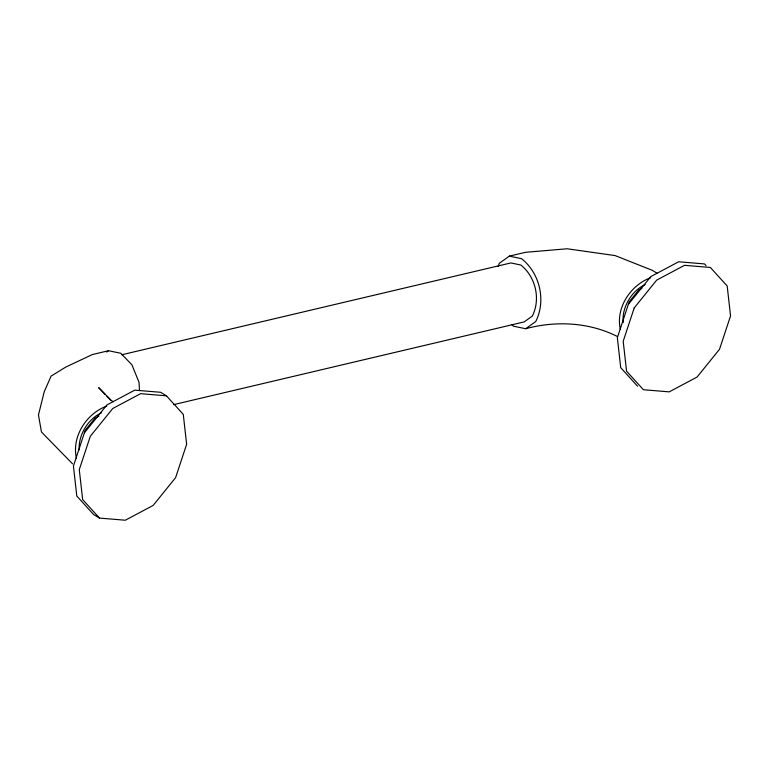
<?xml version="1.0" encoding="UTF-8"?>
<svg xmlns="http://www.w3.org/2000/svg" width="769" height="769" viewBox="0 0 769 769"><rect width="100%" height="100%" fill="white"/><g stroke="black" fill="none" stroke-linecap="round" stroke-linejoin="round"><path stroke-width="1.15" d="M498.149 266.516L499.264 263.315L509.328 256.135L525.525 252.309L567.157 248.772L615.123 255.587L652.208 270.294L657.303 273.38M84.455 432.745L106.901 404.955L134.767 390.143L160.577 392.286L166.431 395.824L183.272 414.347L186.636 444.28L175.62 477.616L153.166 505.416L125.309 520.229L99.489 518.085L93.635 514.548L76.794 496.024L73.43 466.081L85.205 430.313L94.933 418.269L98.961 416.135M628.36 304.38L650.814 276.59L678.681 261.777L704.491 263.921L706.096 265.68M106.718 352.029L108.544 350.722L120.8 353.269L131.96 364.871L139.035 382.395L139.516 390.604M511.818 324.518L513.413 326.181L525.669 328.728L535.733 321.557C546.317 300.621 539.857 273.206 521.584 258.692L509.328 256.135M106.785 406.051C86.272 413.578 71.421 436.792 76.477 458.574M101.258 412.934C87.762 419.153 78.342 435.139 79.169 449.836M650.699 277.686C630.628 285.078 615.671 307.638 620.256 329.065M645.172 284.568C631.416 290.98 621.64 307.523 623.207 322.634M641.865 288.298L638.847 289.903L629.119 301.948L617.344 337.716L620.708 367.659L637.549 386.182M108.544 350.722L92.347 354.547L65.682 367.13L51.081 376.118L44.237 391.757L38.45 414.981L41.468 432.024L72.594 463.87M121.762 354.769L510.856 262.94L520.815 265.017C535.666 276.811 540.915 299.083 532.311 316.097L524.131 321.923L173.602 404.648M525.669 328.728C555.977 320.548 589.15 322.23 617.401 336.505M166.431 395.824L140.621 393.68L112.755 408.493L90.309 436.283L79.284 469.619L82.648 499.562L99.489 518.085M113.408 401.754L111.37 400.524L98.672 387.653L105.247 394.487M106.891 396.198L111.005 400.466M634.214 307.917L623.198 341.253L626.562 371.196L643.403 389.72L669.213 391.863L697.079 377.05L719.534 349.251L730.55 315.915L727.186 285.981L710.345 267.458L684.535 265.315L656.668 280.127L634.214 307.917"/></g></svg>
